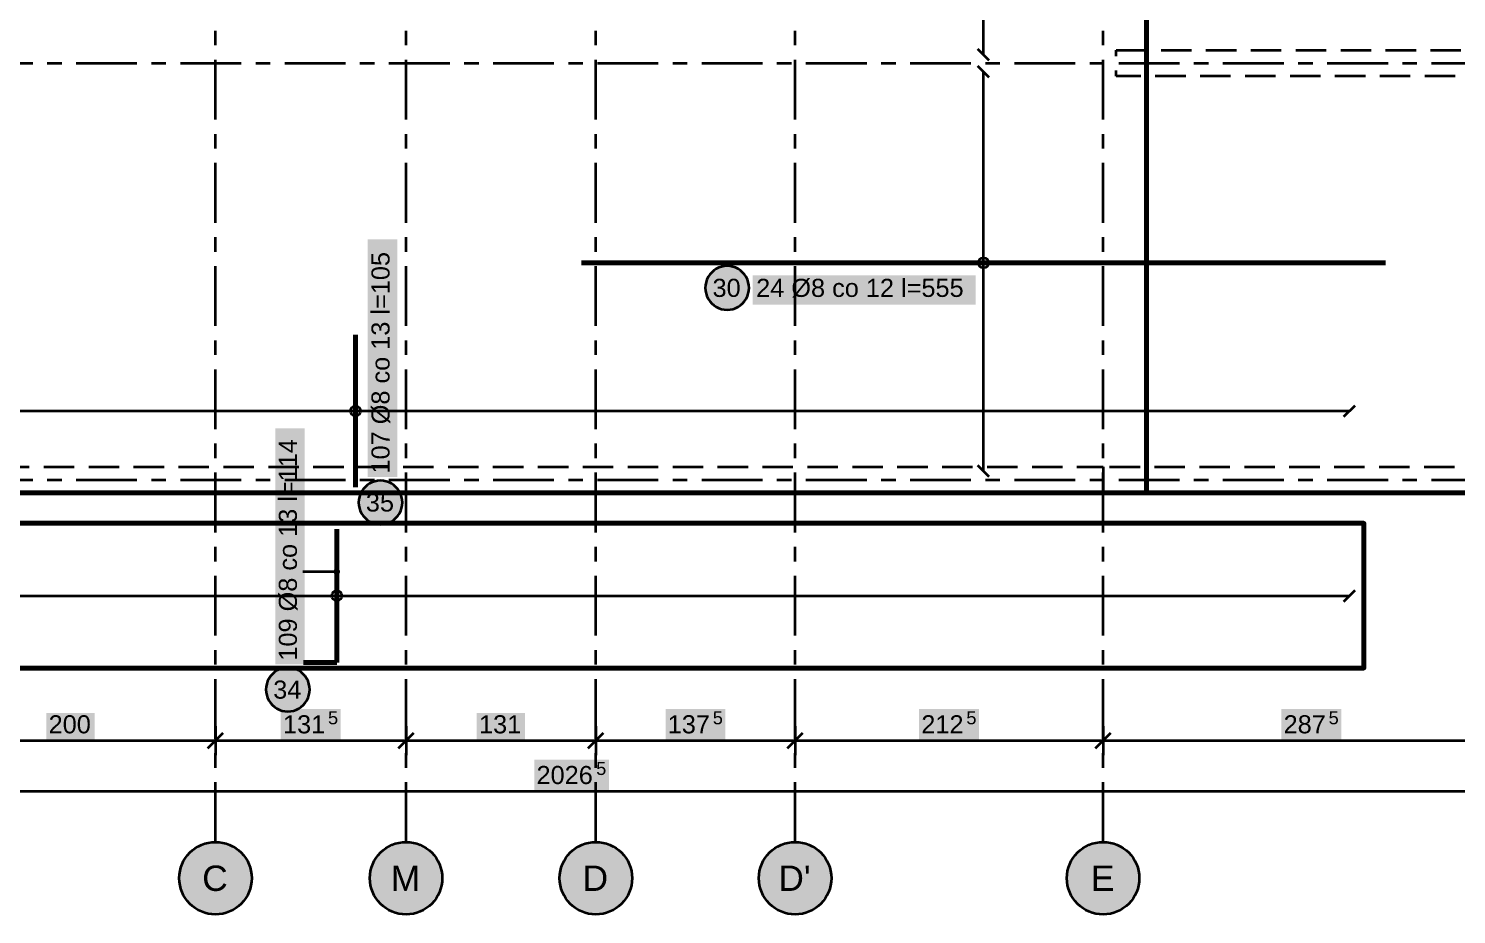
# Model space of a CAD drawing. Header units: metres. Extents: x -3.5 to 19.4, y -3 to 11.3.
# Drawn here: x 4.58 to 14.44, y -3 to 3.11 of the extents above; entities that cross this region are included whole.
import ezdxf

# ---------------------------------------------------------------- set-up
doc = ezdxf.new("R2010")
doc.units = ezdxf.units.M
doc.linetypes.add('KRESKOWA', pattern=[5.25, 4.2, -1.05])
doc.linetypes.add('PUNKTOWA', pattern=[10.5, 8.4, -1.05, 0, -1.05])
for name, color, linetype, lineweight in [('A-MASKA', 7, 'Continuous', 18), ('K-KONSTR', 7, 'Continuous', 50), ('K-OSIE', 1, 'PUNKTOWA', 25), ('K-WYMIARY', 1, 'Continuous', 25), ('K-ZBROJENIE', 1, 'Continuous', 100), ('K-ZBROJENIE-OPIS', 2, 'Continuous', 25)]:
    doc.layers.add(name, color=color, linetype=linetype, lineweight=lineweight)
doc.styles.add('PL_ARIAL', font='arial.ttf')

msp = doc.modelspace()

# ---------------------------------------------------------------- hatches: boundary and pattern name
at = {"layer": 'A-MASKA', "true_color": 0xffffff}
for points in [[(7.1287, 0.0185), (7.1287, 1.6595), (6.9262, 1.6595), (6.9262, 0.0185)], [(9.581, 1.2099), (11.121, 1.2099), (11.121, 1.4124), (9.581, 1.4124)], [(6.4893, -1.2731), (6.4893, 0.3543), (6.2868, 0.3543), (6.2868, -1.2731)], [(4.7084, -1.7925), (5.0416, -1.7925), (5.0416, -1.61), (4.7084, -1.61)], [(6.3258, -1.7925), (6.7392, -1.7925), (6.7392, -1.5825), (6.3258, -1.5825)], [(7.6784, -1.7925), (8.0116, -1.7925), (8.0116, -1.61), (7.6784, -1.61)], [(8.9808, -1.7925), (9.3942, -1.7925), (9.3942, -1.5825), (8.9808, -1.5825)], [(10.7308, -1.7925), (11.1442, -1.7925), (11.1442, -1.5825), (10.7308, -1.5825)], [(13.2308, -1.7925), (13.6442, -1.7925), (13.6442, -1.5825), (13.2308, -1.5825)], [(8.0753, -2.1425), (8.5897, -2.1425), (8.5897, -1.9325), (8.0753, -1.9325)]]:
    msp.add_hatch(color=7, dxfattribs=at).paths.add_polyline_path(points)
at = {"layer": 'K-OSIE', "true_color": 0xffffff}
for points in [[(6.125, -2.75), (6.1229, -2.7174), (6.1165, -2.6853), (6.106, -2.6543), (6.0915, -2.625), (6.0733, -2.5978), (6.0518, -2.5732), (6.0272, -2.5517), (6, -2.5335), (5.9707, -2.519), (5.9397, -2.5085), (5.9076, -2.5021), (5.875, -2.5), (5.8424, -2.5021), (5.8103, -2.5085), (5.7793, -2.519), (5.75, -2.5335), (5.7228, -2.5517), (5.6982, -2.5732), (5.6767, -2.5978), (5.6585, -2.625), (5.644, -2.6543), (5.6335, -2.6853), (5.6271, -2.7174), (5.625, -2.75), (5.6271, -2.7826), (5.6335, -2.8147), (5.644, -2.8457), (5.6585, -2.875), (5.6767, -2.9022), (5.6982, -2.9268), (5.7228, -2.9483), (5.75, -2.9665), (5.7793, -2.981), (5.8103, -2.9915), (5.8424, -2.9979), (5.875, -3), (5.9076, -2.9979), (5.9397, -2.9915), (5.9707, -2.981), (6, -2.9665), (6.0272, -2.9483), (6.0518, -2.9268), (6.0733, -2.9022), (6.0915, -2.875), (6.106, -2.8457), (6.1165, -2.8147), (6.1229, -2.7826)], [(7.44, -2.75), (7.4379, -2.7174), (7.4315, -2.6853), (7.421, -2.6543), (7.4065, -2.625), (7.3883, -2.5978), (7.3668, -2.5732), (7.3422, -2.5517), (7.315, -2.5335), (7.2857, -2.519), (7.2547, -2.5085), (7.2226, -2.5021), (7.19, -2.5), (7.1574, -2.5021), (7.1253, -2.5085), (7.0943, -2.519), (7.065, -2.5335), (7.0378, -2.5517), (7.0132, -2.5732), (6.9917, -2.5978), (6.9735, -2.625), (6.959, -2.6543), (6.9485, -2.6853), (6.9421, -2.7174), (6.94, -2.75), (6.9421, -2.7826), (6.9485, -2.8147), (6.959, -2.8457), (6.9735, -2.875), (6.9917, -2.9022), (7.0132, -2.9268), (7.0378, -2.9483), (7.065, -2.9665), (7.0943, -2.981), (7.1253, -2.9915), (7.1574, -2.9979), (7.19, -3), (7.2226, -2.9979), (7.2547, -2.9915), (7.2857, -2.981), (7.315, -2.9665), (7.3422, -2.9483), (7.3668, -2.9268), (7.3883, -2.9022), (7.4065, -2.875), (7.421, -2.8457), (7.4315, -2.8147), (7.4379, -2.7826)], [(8.75, -2.75), (8.7479, -2.7174), (8.7415, -2.6853), (8.731, -2.6543), (8.7165, -2.625), (8.6983, -2.5978), (8.6768, -2.5732), (8.6522, -2.5517), (8.625, -2.5335), (8.5957, -2.519), (8.5647, -2.5085), (8.5326, -2.5021), (8.5, -2.5), (8.4674, -2.5021), (8.4353, -2.5085), (8.4043, -2.519), (8.375, -2.5335), (8.3478, -2.5517), (8.3232, -2.5732), (8.3017, -2.5978), (8.2835, -2.625), (8.269, -2.6543), (8.2585, -2.6853), (8.2521, -2.7174), (8.25, -2.75), (8.2521, -2.7826), (8.2585, -2.8147), (8.269, -2.8457), (8.2835, -2.875), (8.3017, -2.9022), (8.3232, -2.9268), (8.3478, -2.9483), (8.375, -2.9665), (8.4043, -2.981), (8.4353, -2.9915), (8.4674, -2.9979), (8.5, -3), (8.5326, -2.9979), (8.5647, -2.9915), (8.5957, -2.981), (8.625, -2.9665), (8.6522, -2.9483), (8.6768, -2.9268), (8.6983, -2.9022), (8.7165, -2.875), (8.731, -2.8457), (8.7415, -2.8147), (8.7479, -2.7826)], [(10.125, -2.75), (10.1229, -2.7174), (10.1165, -2.6853), (10.106, -2.6543), (10.0915, -2.625), (10.0733, -2.5978), (10.0518, -2.5732), (10.0272, -2.5517), (10, -2.5335), (9.9707, -2.519), (9.9397, -2.5085), (9.9076, -2.5021), (9.875, -2.5), (9.8424, -2.5021), (9.8103, -2.5085), (9.7793, -2.519), (9.75, -2.5335), (9.7228, -2.5517), (9.6982, -2.5732), (9.6767, -2.5978), (9.6585, -2.625), (9.644, -2.6543), (9.6335, -2.6853), (9.6271, -2.7174), (9.625, -2.75), (9.6271, -2.7826), (9.6335, -2.8147), (9.644, -2.8457), (9.6585, -2.875), (9.6767, -2.9022), (9.6982, -2.9268), (9.7228, -2.9483), (9.75, -2.9665), (9.7793, -2.981), (9.8103, -2.9915), (9.8424, -2.9979), (9.875, -3), (9.9076, -2.9979), (9.9397, -2.9915), (9.9707, -2.981), (10, -2.9665), (10.0272, -2.9483), (10.0518, -2.9268), (10.0733, -2.9022), (10.0915, -2.875), (10.106, -2.8457), (10.1165, -2.8147), (10.1229, -2.7826)], [(12.25, -2.75), (12.2479, -2.7174), (12.2415, -2.6853), (12.231, -2.6543), (12.2165, -2.625), (12.1983, -2.5978), (12.1768, -2.5732), (12.1522, -2.5517), (12.125, -2.5335), (12.0957, -2.519), (12.0647, -2.5085), (12.0326, -2.5021), (12, -2.5), (11.9674, -2.5021), (11.9353, -2.5085), (11.9043, -2.519), (11.875, -2.5335), (11.8478, -2.5517), (11.8232, -2.5732), (11.8017, -2.5978), (11.7835, -2.625), (11.769, -2.6543), (11.7585, -2.6853), (11.7521, -2.7174), (11.75, -2.75), (11.7521, -2.7826), (11.7585, -2.8147), (11.769, -2.8457), (11.7835, -2.875), (11.8017, -2.9022), (11.8232, -2.9268), (11.8478, -2.9483), (11.875, -2.9665), (11.9043, -2.981), (11.9353, -2.9915), (11.9674, -2.9979), (12, -3), (12.0326, -2.9979), (12.0647, -2.9915), (12.0957, -2.981), (12.125, -2.9665), (12.1522, -2.9483), (12.1768, -2.9268), (12.1983, -2.9022), (12.2165, -2.875), (12.231, -2.8457), (12.2415, -2.8147), (12.2479, -2.7826)]]:
    msp.add_hatch(color=7, dxfattribs=at).paths.add_polyline_path(points)
at = {"layer": 'K-ZBROJENIE-OPIS', "true_color": 0xffffff}
for points in [[(9.5571, 1.3249), (9.5558, 1.3446), (9.5519, 1.364), (9.5456, 1.3827), (9.5368, 1.4004), (9.5259, 1.4168), (9.5128, 1.4317), (9.498, 1.4447), (9.4816, 1.4557), (9.4638, 1.4644), (9.4451, 1.4708), (9.4258, 1.4746), (9.406, 1.4759), (9.3863, 1.4746), (9.3669, 1.4708), (9.3482, 1.4644), (9.3305, 1.4557), (9.3141, 1.4447), (9.2992, 1.4317), (9.2862, 1.4168), (9.2752, 1.4004), (9.2665, 1.3827), (9.2601, 1.364), (9.2563, 1.3446), (9.255, 1.3249), (9.2563, 1.3052), (9.2601, 1.2858), (9.2665, 1.2671), (9.2752, 1.2494), (9.2862, 1.2329), (9.2992, 1.2181), (9.3141, 1.2051), (9.3305, 1.1941), (9.3482, 1.1854), (9.3669, 1.179), (9.3863, 1.1751), (9.406, 1.1739), (9.4258, 1.1751), (9.4451, 1.179), (9.4638, 1.1854), (9.4816, 1.1941), (9.498, 1.2051), (9.5128, 1.2181), (9.5259, 1.2329), (9.5368, 1.2494), (9.5456, 1.2671), (9.5519, 1.2858), (9.5558, 1.3052)], [(7.1647, -0.1565), (7.1635, -0.1368), (7.1596, -0.1174), (7.1533, -0.0987), (7.1445, -0.081), (7.1335, -0.0645), (7.1205, -0.0497), (7.1057, -0.0367), (7.0892, -0.0257), (7.0715, -0.0169), (7.0528, -0.0106), (7.0334, -0.0067), (7.0137, -0.0054), (6.994, -0.0067), (6.9746, -0.0106), (6.9559, -0.0169), (6.9382, -0.0257), (6.9218, -0.0367), (6.9069, -0.0497), (6.8939, -0.0645), (6.8829, -0.081), (6.8742, -0.0987), (6.8678, -0.1174), (6.864, -0.1368), (6.8627, -0.1565), (6.864, -0.1762), (6.8678, -0.1956), (6.8742, -0.2143), (6.8829, -0.232), (6.8939, -0.2484), (6.9069, -0.2633), (6.9218, -0.2763), (6.9382, -0.2873), (6.9559, -0.296), (6.9746, -0.3024), (6.994, -0.3062), (7.0137, -0.3075), (7.0334, -0.3062), (7.0528, -0.3024), (7.0715, -0.296), (7.0892, -0.2873), (7.1057, -0.2763), (7.1205, -0.2633), (7.1335, -0.2484), (7.1445, -0.232), (7.1533, -0.2143), (7.1596, -0.1956), (7.1635, -0.1762)], [(6.5253, -1.4481), (6.524, -1.4284), (6.5202, -1.409), (6.5138, -1.3903), (6.5051, -1.3726), (6.4941, -1.3562), (6.4811, -1.3413), (6.4662, -1.3283), (6.4498, -1.3173), (6.4321, -1.3086), (6.4134, -1.3022), (6.394, -1.2984), (6.3743, -1.2971), (6.3546, -1.2984), (6.3352, -1.3022), (6.3165, -1.3086), (6.2988, -1.3173), (6.2823, -1.3283), (6.2675, -1.3413), (6.2545, -1.3562), (6.2435, -1.3726), (6.2347, -1.3903), (6.2284, -1.409), (6.2245, -1.4284), (6.2233, -1.4481), (6.2245, -1.4679), (6.2284, -1.4872), (6.2347, -1.5059), (6.2435, -1.5237), (6.2545, -1.5401), (6.2675, -1.5549), (6.2823, -1.568), (6.2988, -1.5789), (6.3165, -1.5877), (6.3352, -1.594), (6.3546, -1.5979), (6.3743, -1.5992), (6.394, -1.5979), (6.4134, -1.594), (6.4321, -1.5877), (6.4498, -1.5789), (6.4662, -1.568), (6.4811, -1.5549), (6.4941, -1.5401), (6.5051, -1.5237), (6.5138, -1.5059), (6.5202, -1.4872), (6.524, -1.4679)]]:
    msp.add_hatch(color=7, dxfattribs=at).paths.add_polyline_path(points)
at = {"layer": 'K-ZBROJENIE-OPIS', "true_color": 0x000000}
msp.add_hatch(color=7, dxfattribs=at).paths.add_polyline_path([(6.7343, -0.6344), (6.7335, -0.6286), (6.7313, -0.6232), (6.7277, -0.6185), (6.723, -0.6149), (6.7176, -0.6127), (6.7118, -0.6119), (6.706, -0.6127), (6.7005, -0.6149), (6.6959, -0.6185), (6.6923, -0.6232), (6.6901, -0.6286), (6.6893, -0.6344), (6.6901, -0.6402), (6.6923, -0.6457), (6.6959, -0.6503), (6.7005, -0.6539), (6.706, -0.6561), (6.7118, -0.6569), (6.7176, -0.6561), (6.723, -0.6539), (6.7277, -0.6503), (6.7313, -0.6457), (6.7335, -0.6402)])

# ---------------------------------------------------------------- linework, layer by layer
at = {"layer": 'K-KONSTR', "lineweight": 70, "ltscale": 0.05}
for points in [[(12.3, -0.09), (18.465, -0.09), (18.465, 9.465), (11.91, 9.465), (11.91, 9.05), (12.3, 9.05)], [(-0.09, -0.09), (12.3, -0.09), (12.3, 8.84), (-0.09, 8.84)], [(-1.8, -1.3), (13.8, -1.3), (13.8, -0.3), (-0.3, -0.3), (-0.3, 5.125), (-1.8, 5.125)]]:
    msp.add_lwpolyline(points, close=True, dxfattribs=at)
at = {"layer": 'K-KONSTR', "linetype": 'KRESKOWA', "lineweight": 35, "ltscale": 0.05, "flags": 128}
for points in [[(12.09, 2.965), (18.285, 2.965), (18.285, 2.785), (12.09, 2.785)], [(12, 0.09), (12, -0.09), (0, -0.09), (0, 0.09)], [(18.285, -0.09), (12, -0.09), (12, 0.09), (18.285, 0.09)]]:
    msp.add_lwpolyline(points, close=True, dxfattribs=at)
at = {"layer": 'K-OSIE', "linetype": 'PUNKTOWA', "lineweight": 35, "ltscale": 0.049096, "flags": 128}
for points in [[(5.875, -2.5), (5.875, 10.8)], [(7.19, -2.5), (7.19, 10.8)], [(8.5, -2.5), (8.5, 10.8)], [(9.875, -2.5), (9.875, 10.8)], [(12, -2.5), (12, 10.8)]]:
    msp.add_lwpolyline(points, dxfattribs=at)
at = {"layer": 'K-OSIE', "linetype": 'PUNKTOWA', "lineweight": 35, "ltscale": 0.049932, "flags": 128}
for points in [[(-3, 2.875), (18.915, 2.875)], [(-3, 0), (18.915, 0)]]:
    msp.add_lwpolyline(points, dxfattribs=at)
at = {"layer": 'K-OSIE', "linetype": 'Continuous', "lineweight": 35, "ltscale": 0.05}
for centre in [(5.875, -2.75), (7.19, -2.75), (8.5, -2.75), (9.875, -2.75), (12, -2.75)]:
    msp.add_circle(centre, 0.25, dxfattribs=at)
at = {"layer": 'K-WYMIARY', "lineweight": 35, "ltscale": 0.05}
for points in [[(5.822, -1.853), (5.928, -1.747)], [(5.875, -1.7), (5.875, -1.9)], [(7.137, -1.853), (7.243, -1.747)], [(7.19, -1.7), (7.19, -1.9)], [(8.447, -1.853), (8.553, -1.747)], [(8.5, -1.7), (8.5, -1.9)], [(9.822, -1.853), (9.928, -1.747)], [(9.875, -1.7), (9.875, -1.9)], [(11.947, -1.853), (12.053, -1.747)], [(12, -1.7), (12, -1.9)], [(-1.1, -1.8), (18.475, -1.8)], [(-1.9, -2.15), (18.565, -2.15)]]:
    msp.add_lwpolyline(points, dxfattribs=at)
at = {"layer": 'K-ZBROJENIE', "lineweight": 70, "ltscale": 0.05}
for points in [[(8.4, 1.4974), (13.95, 1.4974)], [(6.8412, -0.05), (6.8412, 1)], [(6.7118, -1.26), (6.7118, -0.34)], [(6.7118, -1.26), (6.4818, -1.26)]]:
    msp.add_lwpolyline(points, dxfattribs=at)
at = {"layer": 'K-ZBROJENIE-OPIS', "lineweight": 35, "ltscale": 0.05}
for points in [[(11.175, 2.9342), (11.175, 5.0658)], [(11.2139, 2.8953), (11.1361, 2.9731)], [(11.2139, 2.7762), (11.1361, 2.854)], [(11.175, 0.0599), (11.175, 2.8151)], [(13.6614, 0.4361), (13.7392, 0.5139)], [(-0.0179, 0.475), (13.7003, 0.475)], [(11.2139, 0.021), (11.1361, 0.0988)], [(6.7118, -0.6344), (6.4768, -0.6344)], [(13.6614, -0.8389), (13.7392, -0.7611)], [(-0.2767, -0.8), (13.7003, -0.8)]]:
    msp.add_lwpolyline(points, dxfattribs=at)
for points in [[(9.5571, 1.3249), (9.5558, 1.3446), (9.5519, 1.364), (9.5456, 1.3827), (9.5368, 1.4004), (9.5259, 1.4168), (9.5128, 1.4317), (9.498, 1.4447), (9.4816, 1.4557), (9.4638, 1.4644), (9.4451, 1.4708), (9.4258, 1.4746), (9.406, 1.4759), (9.3863, 1.4746), (9.3669, 1.4708), (9.3482, 1.4644), (9.3305, 1.4557), (9.3141, 1.4447), (9.2992, 1.4317), (9.2862, 1.4168), (9.2752, 1.4004), (9.2665, 1.3827), (9.2601, 1.364), (9.2563, 1.3446), (9.255, 1.3249), (9.2563, 1.3052), (9.2601, 1.2858), (9.2665, 1.2671), (9.2752, 1.2494), (9.2862, 1.2329), (9.2992, 1.2181), (9.3141, 1.2051), (9.3305, 1.1941), (9.3482, 1.1854), (9.3669, 1.179), (9.3863, 1.1751), (9.406, 1.1739), (9.4258, 1.1751), (9.4451, 1.179), (9.4638, 1.1854), (9.4816, 1.1941), (9.498, 1.2051), (9.5128, 1.2181), (9.5259, 1.2329), (9.5368, 1.2494), (9.5456, 1.2671), (9.5519, 1.2858), (9.5558, 1.3052)], [(7.1647, -0.1565), (7.1635, -0.1368), (7.1596, -0.1174), (7.1533, -0.0987), (7.1445, -0.081), (7.1335, -0.0645), (7.1205, -0.0497), (7.1057, -0.0367), (7.0892, -0.0257), (7.0715, -0.0169), (7.0528, -0.0106), (7.0334, -0.0067), (7.0137, -0.0054), (6.994, -0.0067), (6.9746, -0.0106), (6.9559, -0.0169), (6.9382, -0.0257), (6.9218, -0.0367), (6.9069, -0.0497), (6.8939, -0.0645), (6.8829, -0.081), (6.8742, -0.0987), (6.8678, -0.1174), (6.864, -0.1368), (6.8627, -0.1565), (6.864, -0.1762), (6.8678, -0.1956), (6.8742, -0.2143), (6.8829, -0.232), (6.8939, -0.2484), (6.9069, -0.2633), (6.9218, -0.2763), (6.9382, -0.2873), (6.9559, -0.296), (6.9746, -0.3024), (6.994, -0.3062), (7.0137, -0.3075), (7.0334, -0.3062), (7.0528, -0.3024), (7.0715, -0.296), (7.0892, -0.2873), (7.1057, -0.2763), (7.1205, -0.2633), (7.1335, -0.2484), (7.1445, -0.232), (7.1533, -0.2143), (7.1596, -0.1956), (7.1635, -0.1762)], [(6.5253, -1.4481), (6.524, -1.4284), (6.5202, -1.409), (6.5138, -1.3903), (6.5051, -1.3726), (6.4941, -1.3562), (6.4811, -1.3413), (6.4662, -1.3283), (6.4498, -1.3173), (6.4321, -1.3086), (6.4134, -1.3022), (6.394, -1.2984), (6.3743, -1.2971), (6.3546, -1.2984), (6.3352, -1.3022), (6.3165, -1.3086), (6.2988, -1.3173), (6.2823, -1.3283), (6.2675, -1.3413), (6.2545, -1.3562), (6.2435, -1.3726), (6.2347, -1.3903), (6.2284, -1.409), (6.2245, -1.4284), (6.2233, -1.4481), (6.2245, -1.4679), (6.2284, -1.4872), (6.2347, -1.5059), (6.2435, -1.5237), (6.2545, -1.5401), (6.2675, -1.5549), (6.2823, -1.568), (6.2988, -1.5789), (6.3165, -1.5877), (6.3352, -1.594), (6.3546, -1.5979), (6.3743, -1.5992), (6.394, -1.5979), (6.4134, -1.594), (6.4321, -1.5877), (6.4498, -1.5789), (6.4662, -1.568), (6.4811, -1.5549), (6.4941, -1.5401), (6.5051, -1.5237), (6.5138, -1.5059), (6.5202, -1.4872), (6.524, -1.4679)]]:
    msp.add_lwpolyline(points, close=True, dxfattribs=at)
for centre in [(11.175, 1.4974), (6.8412, 0.475), (6.7118, -0.8)]:
    msp.add_circle(centre, 0.035, dxfattribs=at)

# ---------------------------------------------------------------- texts
at = {"layer": 'K-OSIE', "style": 'PL_ARIAL'}
for s, p in [('C', (5.7831, -2.8375)), ('M', (7.0841, -2.8375)), ('D', (8.4081, -2.8375)), ("D'", (9.7589, -2.8375)), ('E', (11.9152, -2.8375))]:
    msp.add_text(s, height=0.175, dxfattribs=at).set_placement(p)
at = {"layer": 'K-WYMIARY', "style": 'PL_ARIAL'}
for s, height, p in [('200', 0.125, (4.7234, -1.75)), ('131', 0.125, (6.3408, -1.75)), ('5', 0.09, (6.6514, -1.6875)), ('131', 0.125, (7.6934, -1.75)), ('137', 0.125, (8.9958, -1.75)), ('5', 0.09, (9.3064, -1.6875)), ('212', 0.125, (10.7458, -1.75)), ('5', 0.09, (11.0564, -1.6875)), ('287', 0.125, (13.2458, -1.75)), ('5', 0.09, (13.5564, -1.6875)), ('5', 0.09, (8.502, -2.0375)), ('2026', 0.125, (8.0903, -2.1))]:
    msp.add_text(s, height=height, dxfattribs=at).set_placement(p)
at = {"layer": 'K-ZBROJENIE-OPIS', "style": 'PL_ARIAL'}
for s, p in [('107 Ø8 co 13 l=105', (7.0762, 0.0435)), ('109 Ø8 co 13 l=114', (6.4368, -1.2481))]:
    msp.add_text(s, height=0.125, rotation=90, dxfattribs=at).set_placement(p)
for s, p in [('30', (9.305, 1.2624)), ('24 Ø8 co 12 l=555', (9.606, 1.2624)), ('35', (6.9127, -0.219)), ('34', (6.2733, -1.5106))]:
    msp.add_text(s, height=0.125, dxfattribs=at).set_placement(p)

doc.saveas('drawing.dxf')
